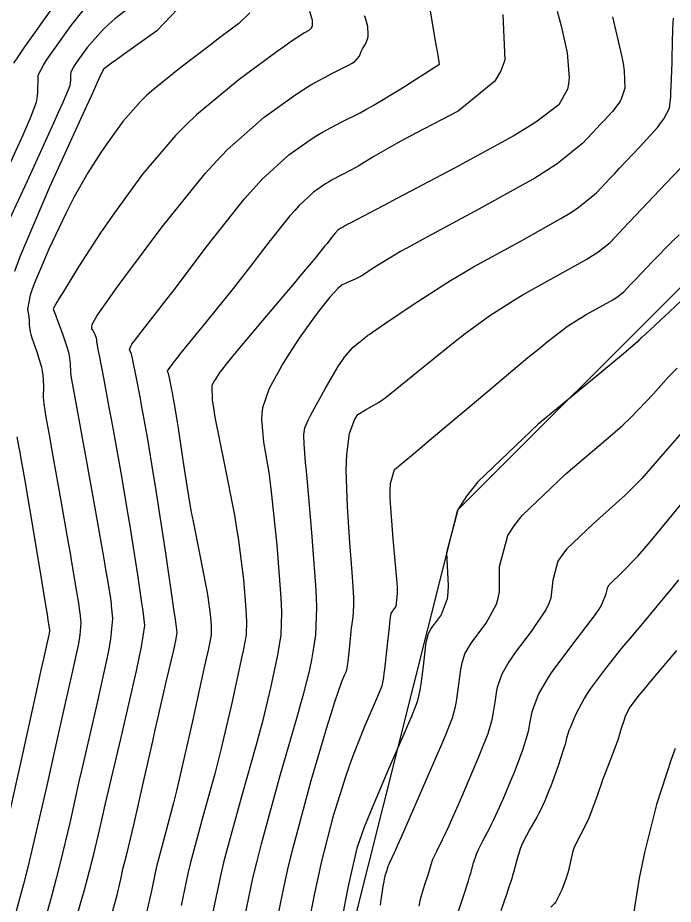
# Model space of a CAD drawing. Header units: metres. Extents: x 837476 to 838477, y 1189012 to 1191014.
# Drawn here: x 837773.6 to 837822.8, y 1189557.2 to 1189623.9 of the extents above; entities that cross this region are included whole.
import ezdxf

# ---------------------------------------------------------------- set-up
doc = ezdxf.new("R2010")
doc.units = ezdxf.units.M
doc.header["$LTSCALE"] = 0.3
for name, color, linetype in [('COTAS 10', 1, 'Continuous'), ('COTAS INT', 252, 'Continuous'), ('VIA2', 121, 'Continuous')]:
    doc.layers.add(name, color=color, linetype=linetype)

msp = doc.modelspace()

# ---------------------------------------------------------------- linework, layer by layer
at = {"layer": 'COTAS 10'}
for points in [[(837786.635, 1189625.682), (837784.011, 1189622.916), (837781.483, 1189621.098), (837781, 1189620.75), (837780.611, 1189620.469), (837779.988, 1189620.016), (837779.98, 1189620.006), (837779.979, 1189620.003), (837779.978, 1189620.002), (837779.976, 1189619.998), (837779.976, 1189619.993), (837779.975, 1189619.991), (837779.975, 1189619.988), (837779.942, 1189619.914), (837779.921, 1189619.868), (837779.895, 1189619.812), (837779.759, 1189619.516), (837779.071, 1189618.01), (837778.697, 1189617.191), (837775.939, 1189611.15), (837773.713, 1189605.92), (837773.308, 1189604.81)], [(837810.022, 1189624.148), (837810.154, 1189620.714), (837809.861, 1189619.896), (837809.424, 1189619.136), (837806.658, 1189616.87), (837803.437, 1189615.195), (837802.714, 1189614.808), (837802.065, 1189614.454), (837800.33, 1189613.451), (837799.186, 1189612.758), (837798.91, 1189612.6), (837798.65, 1189612.456), (837797.859, 1189612.058), (837797.13, 1189611.675), (837796.909, 1189611.541), (837796.68, 1189611.395), (837795.789, 1189610.767), (837794.716, 1189609.781), (837794.373, 1189609.41), (837794.011, 1189608.995), (837792.539, 1189607.14), (837790.811, 1189604.886), (837790.288, 1189604.219), (837789.745, 1189603.533), (837787.623, 1189600.904), (837785.822, 1189598.686), (837785.481, 1189598.26), (837785.21, 1189597.916), (837784.8, 1189597.354), (837784.853, 1189597.214), (837784.873, 1189597.136), (837784.896, 1189597.041), (837784.996, 1189596.557), (837785.119, 1189595.912), (837785.156, 1189595.715), (837785.193, 1189595.511), (837785.337, 1189594.708), (837785.537, 1189593.487), (837785.61, 1189593.019), (837785.691, 1189592.494), (837786.046, 1189590.128), (837786.475, 1189587.445), (837786.602, 1189586.721), (837786.733, 1189586.004), (837787.236, 1189583.481), (837787.677, 1189581.299), (837787.769, 1189580.796), (837787.848, 1189580.338), (837788.024, 1189579.052), (837788.091, 1189578.202), (837788.101, 1189578.02), (837788.107, 1189577.86), (837788.098, 1189577.473), (837787.861, 1189576.333), (837787.724, 1189575.699), (837787.556, 1189574.927), (837786.687, 1189570.986), (837785.718, 1189566.725), (837785.486, 1189565.75), (837785.27, 1189564.863), (837784.619, 1189562.402), (837784.129, 1189560.62), (837784.015, 1189560.161), (837783.909, 1189559.717), (837783.601, 1189558.241), (837783.149, 1189556.188)], [(837794.854, 1189552.744), (837795.859, 1189557.925), (837796.128, 1189559.182), (837796.395, 1189560.362), (837797.327, 1189563.982), (837798.235, 1189566.896), (837798.487, 1189567.63), (837798.738, 1189568.333), (837799.646, 1189570.611), (837800.398, 1189572.339), (837800.55, 1189572.696), (837800.679, 1189573), (837800.944, 1189573.658), (837801.067, 1189574.285), (837801.107, 1189574.569), (837801.15, 1189574.901), (837801.323, 1189576.502), (837801.486, 1189578.064), (837801.522, 1189578.373), (837801.553, 1189578.628), (837801.633, 1189579.1), (837801.721, 1189579.254), (837801.758, 1189579.309), (837801.8, 1189579.369), (837801.997, 1189579.627), (837802.104, 1189580.582), (837802.089, 1189581.081), (837802.055, 1189581.682), (837801.771, 1189584.697), (837801.539, 1189587.735), (837801.537, 1189588.35), (837801.563, 1189588.866), (837801.88, 1189589.912), (837803.146, 1189590.972), (837803.769, 1189591.497), (837804.512, 1189592.122), (837808.178, 1189595.215), (837811.906, 1189598.336), (837812.686, 1189598.979), (837813.357, 1189599.526), (837814.874, 1189600.701), (837815.74, 1189601.258), (837816.001, 1189601.415), (837816.272, 1189601.573), (837817.329, 1189602.155), (837818.28, 1189602.685), (837818.485, 1189602.812), (837818.664, 1189602.929), (837819.099, 1189603.279), (837819.59, 1189603.801), (837819.805, 1189604.027), (837820.054, 1189604.289), (837821.236, 1189605.53), (837822.78, 1189607.106), (837823.256, 1189607.579)], [(837773.495, 1189592.37), (837773.647, 1189591.553), (837773.706, 1189591.231), (837773.771, 1189590.868), (837774.066, 1189589.207), (837774.451, 1189586.981), (837774.572, 1189586.261), (837774.701, 1189585.495), (837775.22, 1189582.355), (837775.674, 1189579.575), (837775.761, 1189579.037), (837775.832, 1189578.599), (837775.947, 1189577.854), (837775.936, 1189577.71), (837775.927, 1189577.651), (837775.915, 1189577.584), (837775.847, 1189577.274), (837775.497, 1189575.694), (837775.306, 1189574.825), (837775.075, 1189573.77), (837773.902, 1189568.405), (837772.533, 1189562.357)], [(837823.21, 1189581.633), (837822.604, 1189580.883), (837822.062, 1189580.216), (837820.635, 1189578.498), (837819.574, 1189577.241), (837819.262, 1189576.864), (837818.944, 1189576.475), (837817.73, 1189574.966), (837816.615, 1189573.462), (837816.359, 1189573.076), (837816.126, 1189572.704), (837815.473, 1189571.47), (837815.063, 1189570.501), (837814.983, 1189570.296), (837814.917, 1189570.119), (837814.8, 1189569.708), (837814.689, 1189569.25), (837814.626, 1189569.043), (837814.551, 1189568.802), (837814.164, 1189567.643), (837813.722, 1189566.394), (837813.612, 1189566.096), (837813.507, 1189565.819), (837813.17, 1189564.992), (837812.814, 1189564.246), (837812.697, 1189564.02), (837812.571, 1189563.785), (837812.05, 1189562.868), (837811.544, 1189561.909), (837811.428, 1189561.648), (837811.323, 1189561.39), (837811.033, 1189560.475), (837810.809, 1189559.612), (837810.746, 1189559.387), (837810.682, 1189559.168), (837810.447, 1189558.427), (837810.212, 1189557.74), (837810.149, 1189557.555), (837810.086, 1189557.373), (837809.864, 1189556.734)]]:
    msp.add_lwpolyline(points, dxfattribs=at)
at = {"layer": 'COTAS INT'}
for points in [[(837782.777, 1189625.319), (837780.854, 1189623.816), (837780.404, 1189623.415), (837779.989, 1189623.022), (837778.787, 1189621.66), (837778.006, 1189620.571), (837777.856, 1189620.35), (837777.735, 1189620.164), (837777.539, 1189619.784), (837777.532, 1189619.621), (837777.53, 1189619.521), (837777.528, 1189619.323), (837777.518, 1189619.11), (837777.512, 1189619.05), (837777.505, 1189618.989), (837777.468, 1189618.765), (837776.947, 1189617.528), (837776.636, 1189616.83), (837776.252, 1189615.976), (837774.258, 1189611.606), (837772.218, 1189607.247)], [(837772.423, 1189611.688), (837773.965, 1189615.099), (837774.267, 1189615.789), (837774.515, 1189616.368), (837774.961, 1189617.542), (837775.035, 1189617.988), (837775.05, 1189618.109), (837775.061, 1189618.229), (837775.08, 1189618.652), (837775.085, 1189619.046), (837775.087, 1189619.147), (837775.089, 1189619.245), (837775.102, 1189619.57), (837775.493, 1189620.327), (837775.733, 1189620.697), (837776.031, 1189621.136), (837777.586, 1189623.303), (837779.367, 1189625.575)], [(837776.385, 1189624.947), (837774.057, 1189621.702), (837773.611, 1189621.043), (837773.25, 1189620.489)], [(837795.485, 1189624.384), (837795.651, 1189623.818), (837795.678, 1189623.691), (837795.696, 1189623.577), (837795.693, 1189623.272), (837795.569, 1189623.059), (837795.51, 1189623.003), (837795.442, 1189622.948), (837795.109, 1189622.761), (837794.115, 1189622.113), (837793.629, 1189621.768), (837793.052, 1189621.35), (837790.208, 1189619.245), (837787.001, 1189616.588), (837786.195, 1189615.823), (837785.426, 1189615.045), (837782.943, 1189612.129), (837780.837, 1189609.236), (837780.304, 1189608.473), (837779.793, 1189607.726), (837778.133, 1189605.163), (837776.916, 1189603.184), (837776.685, 1189602.806), (837776.5, 1189602.501), (837776.217, 1189602.01), (837776.331, 1189601.726), (837776.397, 1189601.552), (837776.478, 1189601.336), (837776.893, 1189600.211), (837777.297, 1189599.005), (837777.371, 1189598.738), (837777.429, 1189598.5), (837777.499, 1189597.884), (837777.53, 1189597.233), (837777.562, 1189596.974), (837777.605, 1189596.68), (837777.844, 1189595.332), (837778.258, 1189593.123), (837778.41, 1189592.286), (837778.579, 1189591.352), (837779.323, 1189587.166), (837780.021, 1189583.193), (837780.161, 1189582.393), (837780.277, 1189581.723), (837780.501, 1189580.389), (837780.572, 1189579.834), (837780.591, 1189579.655), (837780.61, 1189579.466), (837780.676, 1189578.693), (837780.536, 1189577.195), (837780.425, 1189576.548), (837780.282, 1189575.802), (837779.502, 1189572.269), (837778.595, 1189568.371), (837778.37, 1189567.394), (837778.158, 1189566.461), (837777.489, 1189563.461), (837776.718, 1189560.235), (837776.442, 1189559.159), (837776.138, 1189558.004), (837774.814, 1189553.174)], [(837780.616, 1189556.37), (837781.021, 1189557.927), (837781.107, 1189558.268), (837781.181, 1189558.571), (837781.35, 1189559.34), (837781.466, 1189559.894), (837781.505, 1189560.06), (837781.549, 1189560.232), (837781.732, 1189560.901), (837782.047, 1189562.142), (837782.172, 1189562.675), (837782.314, 1189563.29), (837782.967, 1189566.195), (837783.704, 1189569.491), (837783.899, 1189570.353), (837784.091, 1189571.192), (837784.751, 1189574.041), (837785.261, 1189576.243), (837785.357, 1189576.675), (837785.434, 1189577.029), (837785.55, 1189577.67), (837785.41, 1189578.667), (837785.325, 1189579.248), (837785.221, 1189579.96), (837784.679, 1189583.63), (837784.065, 1189587.7), (837783.914, 1189588.664), (837783.773, 1189589.557), (837783.332, 1189592.194), (837782.966, 1189594.241), (837782.87, 1189594.763), (837782.777, 1189595.264), (837782.464, 1189596.909), (837782.207, 1189598.144), (837782.149, 1189598.386), (837782.098, 1189598.584), (837781.962, 1189598.942), (837782.048, 1189599.203), (837782.136, 1189599.34), (837782.252, 1189599.506), (837782.904, 1189600.342), (837784.165, 1189601.948), (837784.665, 1189602.6), (837785.23, 1189603.342), (837787.815, 1189606.77), (837790.585, 1189610.259), (837791.266, 1189611.039), (837791.91, 1189611.739), (837793.928, 1189613.593), (837795.606, 1189614.774), (837796.036, 1189615.049), (837796.451, 1189615.3), (837797.824, 1189616.02), (837799.292, 1189616.757), (837799.766, 1189617.02), (837800.271, 1189617.308), (837802.339, 1189618.559), (837804.161, 1189619.703), (837804.51, 1189619.923), (837804.792, 1189620.102), (837805.248, 1189620.399), (837805.146, 1189621.071), (837805.076, 1189621.486), (837804.988, 1189622.001), (837804.518, 1189624.687)], [(837814.103, 1189624.389), (837814.249, 1189623.845), (837814.389, 1189623.294), (837814.842, 1189621.247), (837815, 1189619.376), (837814.953, 1189618.937), (837814.868, 1189618.531), (837814.235, 1189617.348), (837812.49, 1189616.032), (837811.704, 1189615.542), (837810.786, 1189614.997), (837806.376, 1189612.576), (837802.043, 1189610.293), (837801.174, 1189609.835), (837800.447, 1189609.453), (837799.016, 1189608.705), (837798.586, 1189608.482), (837798.491, 1189608.432), (837798.407, 1189608.386), (837798.189, 1189608.261), (837798.053, 1189608.178), (837798.02, 1189608.159), (837797.989, 1189608.142), (837797.895, 1189608.095), (837797.808, 1189608.049), (837797.782, 1189608.034), (837797.755, 1189608.016), (837797.649, 1189607.942), (837797.521, 1189607.824), (837797.481, 1189607.78), (837797.437, 1189607.731), (837797.262, 1189607.51), (837796.939, 1189607.097), (837796.802, 1189606.927), (837796.645, 1189606.732), (837795.907, 1189605.826), (837794.771, 1189604.456), (837794.363, 1189603.968), (837793.914, 1189603.434), (837791.953, 1189601.116), (837790.108, 1189598.924), (837789.732, 1189598.471), (837789.413, 1189598.083), (837788.75, 1189597.236), (837788.486, 1189596.832), (837788.42, 1189596.724), (837788.357, 1189596.617), (837788.154, 1189596.246), (837788.182, 1189595.13), (837788.265, 1189594.554), (837788.38, 1189593.862), (837789.067, 1189590.397), (837789.838, 1189586.487), (837790.005, 1189585.514), (837790.153, 1189584.589), (837790.523, 1189581.644), (837790.699, 1189579.403), (837790.725, 1189578.921), (837790.741, 1189578.5), (837790.718, 1189577.478), (837790.497, 1189576.292), (837790.388, 1189575.766), (837790.26, 1189575.156), (837789.624, 1189572.241), (837788.832, 1189568.85), (837788.604, 1189567.94), (837788.373, 1189567.042), (837787.506, 1189563.904), (837786.71, 1189561.007), (837786.524, 1189560.261), (837786.352, 1189559.54), (837785.852, 1189557.142)], [(837790.998, 1189624.269), (837790.167, 1189623.467), (837788.834, 1189622.448), (837788.382, 1189622.106), (837787.894, 1189621.737), (837785.83, 1189620.187), (837783.761, 1189618.511), (837783.27, 1189618.062), (837782.814, 1189617.621), (837781.464, 1189616.084), (837780.38, 1189614.586), (837780.092, 1189614.169), (837779.809, 1189613.751), (837778.833, 1189612.233), (837777.811, 1189610.427), (837777.5, 1189609.828), (837777.176, 1189609.185), (837775.904, 1189606.504), (837774.837, 1189604.007), (837774.642, 1189603.48), (837774.49, 1189603.025), (837774.307, 1189601.973), (837774.387, 1189601.434), (837774.401, 1189601.302), (837774.411, 1189601.178), (837774.422, 1189600.789), (837774.502, 1189600.271), (837774.557, 1189600.065), (837774.625, 1189599.831), (837774.991, 1189598.76), (837775.346, 1189597.606), (837775.408, 1189597.319), (837775.455, 1189597.047), (837775.491, 1189596.184), (837775.478, 1189595.359), (837775.493, 1189595.11), (837775.516, 1189594.853), (837775.67, 1189593.851), (837775.966, 1189592.264), (837776.079, 1189591.638), (837776.206, 1189590.932), (837776.78, 1189587.705), (837777.36, 1189584.395), (837777.492, 1189583.636), (837777.611, 1189582.945), (837777.936, 1189581.017), (837778.14, 1189579.713), (837778.183, 1189579.416), (837778.219, 1189579.146), (837778.302, 1189578.4), (837778.233, 1189577.499), (837778.173, 1189577.132), (837778.097, 1189576.713), (837777.675, 1189574.772), (837777.046, 1189572.032), (837776.838, 1189571.109), (837776.617, 1189570.115), (837775.695, 1189565.933), (837774.626, 1189561.296), (837774.31, 1189560.015), (837773.987, 1189558.735), (837772.748, 1189554.126)], [(837776.88, 1189552.222), (837778.29, 1189557.273), (837778.574, 1189558.303), (837778.811, 1189559.173), (837779.283, 1189560.989), (837779.699, 1189562.806), (837779.902, 1189563.678), (837780.143, 1189564.709), (837781.33, 1189569.766), (837782.476, 1189574.768), (837782.692, 1189575.764), (837782.863, 1189576.592), (837783.113, 1189578.181), (837783.01, 1189579.066), (837782.958, 1189579.451), (837782.897, 1189579.897), (837782.59, 1189582.01), (837782.171, 1189584.712), (837782.038, 1189585.529), (837781.897, 1189586.375), (837781.328, 1189589.68), (837780.751, 1189592.903), (837780.606, 1189593.697), (837780.467, 1189594.45), (837780.019, 1189596.812), (837779.693, 1189598.507), (837779.631, 1189598.837), (837779.582, 1189599.108), (837779.508, 1189599.584), (837779.494, 1189599.705), (837779.483, 1189599.752), (837779.468, 1189599.804), (837779.389, 1189600.042), (837779.286, 1189600.278), (837779.257, 1189600.33), (837779.228, 1189600.376), (837779.119, 1189600.494), (837779.117, 1189600.698), (837779.155, 1189600.799), (837779.209, 1189600.918), (837779.542, 1189601.508), (837780.559, 1189602.965), (837781.044, 1189603.631), (837781.617, 1189604.41), (837784.422, 1189608.174), (837787.651, 1189612.18), (837788.491, 1189613.112), (837789.309, 1189613.968), (837792.068, 1189616.419), (837794.452, 1189618.117), (837795.033, 1189618.498), (837795.579, 1189618.84), (837797.268, 1189619.75), (837798.463, 1189620.343), (837798.698, 1189620.485), (837798.892, 1189620.617), (837799.249, 1189621.014), (837799.369, 1189621.356), (837799.413, 1189621.453), (837799.463, 1189621.552), (837799.684, 1189621.919), (837799.866, 1189622.349), (837799.891, 1189622.487), (837799.904, 1189622.634), (837799.861, 1189623.236), (837799.693, 1189623.866), (837799.629, 1189624.032)], [(837818.265, 1189623.959), (837818.934, 1189621.065), (837819.048, 1189620.445), (837819.132, 1189619.904), (837819.178, 1189618.606), (837818.943, 1189617.858), (837818.85, 1189617.665), (837818.744, 1189617.477), (837818.26, 1189616.848), (837817.575, 1189616.122), (837817.342, 1189615.872), (837817.09, 1189615.603), (837816.028, 1189614.455), (837814.11, 1189612.915), (837813.32, 1189612.398), (837812.418, 1189611.841), (837808.222, 1189609.5), (837804.023, 1189607.25), (837803.119, 1189606.75), (837802.326, 1189606.304), (837800.396, 1189605.136), (837799.358, 1189604.467), (837799.128, 1189604.334), (837798.923, 1189604.224), (837798.39, 1189604.019), (837797.952, 1189603.809), (837797.807, 1189603.697), (837797.653, 1189603.562), (837797.009, 1189602.877), (837796.226, 1189601.895), (837795.984, 1189601.571), (837795.73, 1189601.225), (837794.721, 1189599.788), (837793.714, 1189598.246), (837793.462, 1189597.833), (837793.221, 1189597.427), (837792.446, 1189596.011), (837791.957, 1189594.555), (837791.896, 1189594.124), (837791.868, 1189593.679), (837792.037, 1189591.972), (837792.42, 1189589.698), (837792.526, 1189588.897), (837792.633, 1189588.021), (837793.021, 1189584.237), (837793.307, 1189580.604), (837793.349, 1189579.823), (837793.375, 1189579.139), (837793.337, 1189577.482), (837793.132, 1189576.25), (837793.053, 1189575.834), (837792.964, 1189575.385), (837792.561, 1189573.495), (837791.946, 1189570.975), (837791.722, 1189570.13), (837791.476, 1189569.221), (837790.393, 1189565.405), (837789.291, 1189561.394), (837789.033, 1189560.362), (837788.795, 1189559.364), (837788.102, 1189556.042)], [(837790.353, 1189554.943), (837791.237, 1189559.187), (837791.542, 1189560.462), (837791.872, 1189561.781), (837793.28, 1189566.907), (837794.578, 1189571.4), (837794.84, 1189572.321), (837795.06, 1189573.101), (837795.499, 1189574.749), (837795.668, 1189575.615), (837795.717, 1189575.901), (837795.767, 1189576.208), (837795.957, 1189577.487), (837796.033, 1189579.524), (837796.011, 1189580.309), (837795.971, 1189581.19), (837795.671, 1189585.171), (837795.325, 1189589.002), (837795.256, 1189589.788), (837795.198, 1189590.455), (837795.084, 1189591.875), (837795.065, 1189592.448), (837795.068, 1189592.581), (837795.074, 1189592.704), (837795.124, 1189593.056), (837795.403, 1189593.678), (837795.553, 1189593.971), (837795.735, 1189594.316), (837796.659, 1189596), (837797.668, 1189597.707), (837797.905, 1189598.068), (837798.123, 1189598.381), (837798.755, 1189599.105), (837799.206, 1189599.467), (837799.311, 1189599.551), (837799.406, 1189599.628), (837799.676, 1189599.85), (837799.848, 1189599.992), (837799.882, 1189600.02), (837799.91, 1189600.042), (837799.961, 1189600.078), (837800.478, 1189600.425), (837800.8, 1189600.643), (837801.198, 1189600.914), (837803.282, 1189602.334), (837806.079, 1189604.132), (837806.928, 1189604.641), (837807.809, 1189605.155), (837811.258, 1189607.051), (837814.372, 1189608.789), (837815.042, 1189609.202), (837815.628, 1189609.587), (837817.051, 1189610.73), (837818.081, 1189611.834), (837818.42, 1189612.193), (837818.781, 1189612.576), (837820.279, 1189614.152), (837821.628, 1189615.654), (837821.894, 1189615.989), (837822.115, 1189616.29), (837822.529, 1189617.087), (837822.628, 1189617.962), (837822.651, 1189618.312), (837822.672, 1189618.708), (837822.73, 1189620.527), (837822.777, 1189622.331), (837822.79, 1189622.717), (837822.803, 1189623.055), (837822.852, 1189623.867)], [(837792.603, 1189553.843), (837793.596, 1189558.722), (837793.914, 1189560.093), (837794.25, 1189561.472), (837795.618, 1189566.527), (837796.872, 1189570.766), (837797.136, 1189571.632), (837797.364, 1189572.364), (837797.888, 1189573.893), (837798.126, 1189574.442), (837798.175, 1189574.555), (837798.216, 1189574.652), (837798.299, 1189574.861), (837798.349, 1189575.16), (837798.368, 1189575.314), (837798.389, 1189575.499), (837798.485, 1189576.421), (837798.595, 1189577.472), (837798.625, 1189577.738), (837798.655, 1189577.993), (837798.762, 1189578.824), (837798.823, 1189579.697), (837798.825, 1189579.979), (837798.819, 1189580.278), (837798.741, 1189581.504), (837798.606, 1189583.183), (837798.563, 1189583.767), (837798.519, 1189584.404), (837798.342, 1189587.139), (837798.25, 1189589.852), (837798.26, 1189590.476), (837798.284, 1189591.044), (837798.499, 1189592.638), (837798.872, 1189593.66), (837798.996, 1189593.869), (837799.129, 1189594.046), (837799.687, 1189594.414), (837800.672, 1189594.953), (837801.075, 1189595.238), (837801.534, 1189595.581), (837803.664, 1189597.308), (837806.009, 1189599.233), (837806.605, 1189599.701), (837807.177, 1189600.142), (837809.048, 1189601.498), (837810.899, 1189602.687), (837811.457, 1189603.023), (837812.036, 1189603.361), (837814.293, 1189604.603), (837816.326, 1189605.737), (837816.763, 1189606.007), (837817.146, 1189606.258), (837818.075, 1189607.004), (837819.072, 1189608.065), (837819.497, 1189608.514), (837819.988, 1189609.03), (837822.299, 1189611.456), (837824.499, 1189613.77)], [(837825.81, 1189604.882), (837822.535, 1189601.785), (837821.897, 1189601.184), (837821.377, 1189600.695), (837820.472, 1189599.855), (837820.335, 1189599.736), (837820.299, 1189599.701), (837820.264, 1189599.666), (837820.145, 1189599.529), (837818.932, 1189598.493), (837818.207, 1189597.891), (837817.314, 1189597.151), (837812.683, 1189593.34), (837808.137, 1189588.994), (837807.297, 1189587.918), (837806.639, 1189586.896), (837805.773, 1189583.666), (837805.908, 1189581.203), (837805.879, 1189580.665), (837805.823, 1189580.19), (837805.382, 1189578.995), (837804.852, 1189578.299), (837804.738, 1189578.137), (837804.639, 1189577.99), (837804.401, 1189577.574), (837804.255, 1189577.002), (837804.214, 1189576.757), (837804.172, 1189576.475), (837804.019, 1189575.143), (837803.857, 1189573.771), (837803.811, 1189573.464), (837803.764, 1189573.188), (837803.588, 1189572.455), (837803.143, 1189571.347), (837802.926, 1189570.836), (837802.669, 1189570.236), (837801.405, 1189567.328), (837800.112, 1189564.303), (837799.837, 1189563.629), (837799.598, 1189563.026), (837799.035, 1189561.438), (837798.561, 1189559.373), (837798.379, 1189558.47), (837798.174, 1189557.422), (837797.249, 1189552.441)], [(837800.818, 1189557.148), (837800.875, 1189557.545), (837800.925, 1189557.88), (837801.032, 1189558.575), (837801.078, 1189558.835), (837801.088, 1189558.896), (837801.098, 1189558.953), (837801.124, 1189559.117), (837801.156, 1189559.272), (837801.169, 1189559.322), (837801.184, 1189559.377), (837801.255, 1189559.6), (837801.328, 1189559.821), (837801.344, 1189559.872), (837801.358, 1189559.92), (837801.397, 1189560.06), (837801.434, 1189560.176), (837801.447, 1189560.209), (837801.462, 1189560.242), (837801.526, 1189560.363), (837801.913, 1189561.212), (837802.132, 1189561.704), (837802.398, 1189562.307), (837803.763, 1189565.412), (837805.163, 1189568.638), (837805.452, 1189569.318), (837805.698, 1189569.905), (837806.232, 1189571.252), (837806.461, 1189572.092), (837806.515, 1189572.359), (837806.565, 1189572.641), (837806.714, 1189573.784), (837806.859, 1189574.886), (837806.906, 1189575.142), (837806.957, 1189575.377), (837807.169, 1189576.048), (837807.556, 1189576.726), (837807.718, 1189576.966), (837807.903, 1189577.228), (837808.768, 1189578.363), (837809.542, 1189579.798), (837809.67, 1189580.25), (837809.76, 1189580.724), (837809.775, 1189582.635), (837810.397, 1189584.956), (837810.87, 1189585.69), (837811.474, 1189586.464), (837814.741, 1189589.587), (837818.26, 1189592.567), (837819.023, 1189593.25), (837819.693, 1189593.871), (837821.35, 1189595.602), (837822.462, 1189596.878), (837822.788, 1189597.213), (837823.123, 1189597.539)], [(837824.659, 1189594.091), (837822.556, 1189591.676), (837820.455, 1189589.249), (837819.839, 1189588.609), (837819.207, 1189587.983), (837816.799, 1189585.835), (837814.811, 1189583.934), (837814.444, 1189583.463), (837814.156, 1189583.017), (837813.777, 1189581.604), (837813.613, 1189580.246), (837813.46, 1189579.834), (837813.261, 1189579.406), (837812.153, 1189577.731), (837810.954, 1189576.158), (837810.698, 1189575.795), (837810.474, 1189575.462), (837809.937, 1189574.522), (837809.659, 1189573.752), (837809.598, 1189573.527), (837809.545, 1189573.297), (837809.409, 1189572.425), (837809.273, 1189571.51), (837809.219, 1189571.254), (837809.157, 1189570.995), (837808.876, 1189570.049), (837808.373, 1189568.734), (837808.172, 1189568.244), (837807.944, 1189567.699), (837806.899, 1189565.272), (837805.87, 1189562.954), (837805.653, 1189562.476), (837805.466, 1189562.07), (837805.034, 1189561.198), (837804.823, 1189560.797), (837804.774, 1189560.688), (837804.73, 1189560.581), (837804.609, 1189560.198), (837804.481, 1189559.737), (837804.433, 1189559.579), (837804.379, 1189559.408), (837804.14, 1189558.682), (837803.906, 1189557.944), (837803.856, 1189557.765), (837803.812, 1189557.597), (837803.707, 1189557.085)], [(837806.635, 1189556.557), (837807.025, 1189557.763), (837807.431, 1189558.995), (837807.522, 1189559.285), (837807.604, 1189559.553), (837807.821, 1189560.336), (837808.027, 1189560.985), (837808.101, 1189561.168), (837808.183, 1189561.353), (837808.542, 1189562.033), (837809.019, 1189562.928), (837809.175, 1189563.248), (837809.342, 1189563.6), (837810.034, 1189565.132), (837810.725, 1189566.759), (837810.892, 1189567.17), (837811.048, 1189567.564), (837811.52, 1189568.846), (837811.854, 1189569.899), (837811.923, 1189570.148), (837811.981, 1189570.38), (837812.105, 1189571.066), (837812.231, 1189571.708), (837812.291, 1189571.912), (837812.361, 1189572.126), (837812.705, 1189572.996), (837813.391, 1189574.198), (837813.677, 1189574.623), (837814.005, 1189575.088), (837815.538, 1189577.1), (837816.98, 1189579.014), (837817.251, 1189579.418), (837817.466, 1189579.767), (837817.779, 1189580.572), (837817.914, 1189581.077), (837818.017, 1189581.236), (837818.148, 1189581.404), (837818.858, 1189582.083), (837820.154, 1189583.398), (837820.655, 1189583.968), (837821.217, 1189584.627), (837823.761, 1189587.749)], [(837823.076, 1189576.303), (837821.02, 1189573.887), (837820.605, 1189573.388), (837820.256, 1189572.963), (837819.552, 1189572.039), (837819.29, 1189571.523), (837819.221, 1189571.355), (837819.153, 1189571.175), (837818.918, 1189570.436), (837818.649, 1189569.568), (837818.559, 1189569.308), (837818.462, 1189569.04), (837818.059, 1189567.998), (837817.624, 1189566.884), (837817.508, 1189566.571), (837817.394, 1189566.255), (837816.996, 1189565.097), (837816.589, 1189563.985), (837816.469, 1189563.698), (837816.345, 1189563.421), (837815.871, 1189562.5), (837815.45, 1189561.66), (837815.359, 1189561.435), (837815.28, 1189561.214), (837815.089, 1189560.44), (837814.919, 1189559.658), (837814.854, 1189559.43), (837814.78, 1189559.197), (837814.445, 1189558.319), (837814.082, 1189557.565), (837813.99, 1189557.41), (837813.902, 1189557.28), (837813.613, 1189557.007)], [(837822.976, 1189568.948), (837822.656, 1189568.115), (837821.571, 1189564.721), (837820.662, 1189561.114), (837820.454, 1189560.147), (837820.264, 1189559.194), (837819.736, 1189555.867)]]:
    msp.add_lwpolyline(points, dxfattribs=at)
at = {"layer": 'VIA2'}
for p, q in [((837806.639, 1189586.896), (837843.061, 1189623.309)), ((837795.172, 1189541.233), (837806.639, 1189586.896))]:
    msp.add_line(p, q, dxfattribs=at)

doc.saveas('drawing.dxf')
